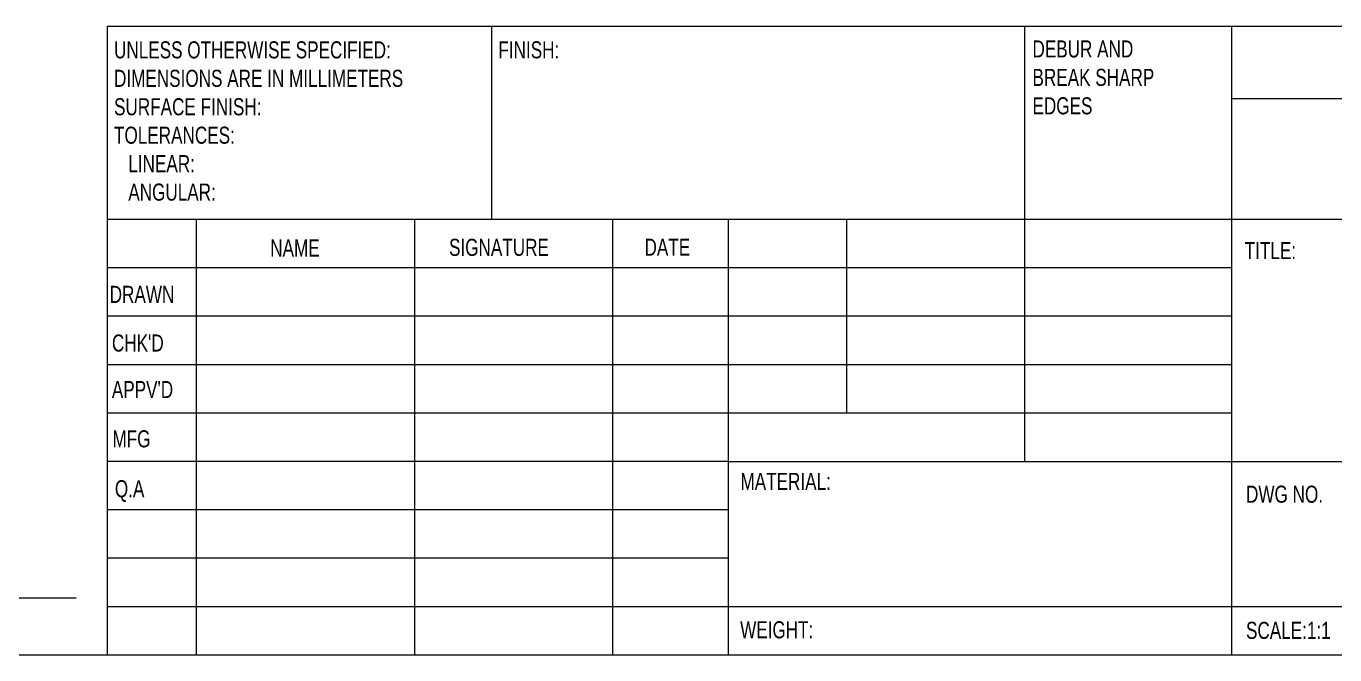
# Model space of a CAD drawing. Header units: millimetres. Extents: x -17 to 589, y 5 to 415.
# Drawn here: x 394.7 to 509.7, y 5 to 60.2 of the extents above; entities that cross this region are included whole.
import ezdxf

# ---------------------------------------------------------------- set-up
doc = ezdxf.new("R2010")
doc.units = ezdxf.units.MM
doc.styles.add('SLDTEXTSTYLE0', font='TXT', dxfattribs={"width": 0.75})

# ---------------------------------------------------------------- blocks, each defined once
blk = doc.blocks.new('SW_NOTE_0')
at = {"color": 0, "linetype": 'Continuous', "lineweight": 0, "char_height": 1.5, "attachment_point": 1, "style": 'SLDTEXTSTYLE0'}
for s, insert in [('DEBUR AND ', (0, 1.93)), ('BREAK SHARP ', (0, -0.57)), ('EDGES', (0, -3.07))]:
    blk.add_mtext(s, dxfattribs=dict(at, insert=insert))
blk = doc.blocks.new('SW_NOTE_1')
at = {"color": 0, "linetype": 'Continuous', "lineweight": 0, "char_height": 1.5, "attachment_point": 1, "style": 'SLDTEXTSTYLE0'}
for s, insert in [('UNLESS OTHERWISE SPECIFIED:', (0, 1.93)), ('DIMENSIONS ARE IN MILLIMETERS', (0, -0.57)), ('SURFACE FINISH:', (0, -3.07)), ('TOLERANCES:', (0, -5.57)), ('   LINEAR:', (0, -8.07)), ('   ANGULAR:', (0, -10.57))]:
    blk.add_mtext(s, dxfattribs=dict(at, insert=insert))

msp = doc.modelspace()

# ---------------------------------------------------------------- linework, layer by layer
at = {"color": 7, "linetype": 'Continuous', "lineweight": 0}
for p, q in [((401.8, 60.25), (589, 60.25)), ((401.8, 60.25), (401.8, 5)), ((435.6, 43.25), (435.6, 60.25)), ((482.4, 60.25), (482.4, 22)), ((500.6, 60.25), (500.6, 5)), ((589, 53.875), (500.6, 53.875)), ((589, 43.25), (401.8, 43.25)), ((409.6, 43.25), (409.6, 5)), ((428.791, 43.25), (428.791, 5)), ((446.1989, 43.25), (446.1989, 5)), ((456.4, 5), (456.4, 43.25)), ((466.8, 26.25), (466.8, 43.25)), ((500.6, 39), (401.8, 39)), ((500.6, 34.75), (401.8, 34.75)), ((500.6, 30.5), (401.8, 30.5)), ((500.6, 26.25), (401.8, 26.25)), ((456.4, 22), (401.8, 22)), ((456.4, 22), (589, 22)), ((456.4, 17.7499), (401.8, 17.7499)), ((456.4, 13.5), (401.8, 13.5)), ((10, 10), (399.0549, 10)), ((401.8, 9.25), (589, 9.25)), ((5, 5), (589, 5))]:
    msp.add_line(p, q, dxfattribs=at)

# ---------------------------------------------------------------- block references
for name, p in [('SW_NOTE_1', (402.3937, 56.9874)), ('SW_NOTE_0', (483.1092, 57.0695))]:
    msp.add_blockref(name, p, dxfattribs=at)

# ---------------------------------------------------------------- texts
at = {"color": 7, "linetype": 'Continuous', "lineweight": 0, "attachment_point": 1, "style": 'SLDTEXTSTYLE0'}
for s, insert, char_height in [('FINISH:', (436.1713, 58.9193), 1.5), ('NAME', (416.1222, 41.5015), 1.5), ('SIGNATURE', (431.8336, 41.5618), 1.5), ('DATE', (449.0147, 41.5762), 1.5), ('TITLE:', (501.7562, 41.2783), 1.5), ('DRAWN', (402.0121, 37.4297), 1.5), ("CHK'D", (402.2105, 33.1544), 1.5), ("APPV'D", (402.2017, 29.0643), 1.5), ('MFG', (402.2552, 24.7337), 1.5), ('MATERIAL:', (457.4459, 20.9861), 1.5), ('Q.A', (402.469, 20.3496), 1.5), ('DWG NO.', (501.874, 19.8686), 1.5), ('WEIGHT: ', (457.4178, 7.9493), 1.4986), ('SCALE:1:1', (501.874, 7.9001), 1.5)]:
    msp.add_mtext(s, dxfattribs=dict(at, insert=insert, char_height=char_height))

doc.saveas('drawing.dxf')
